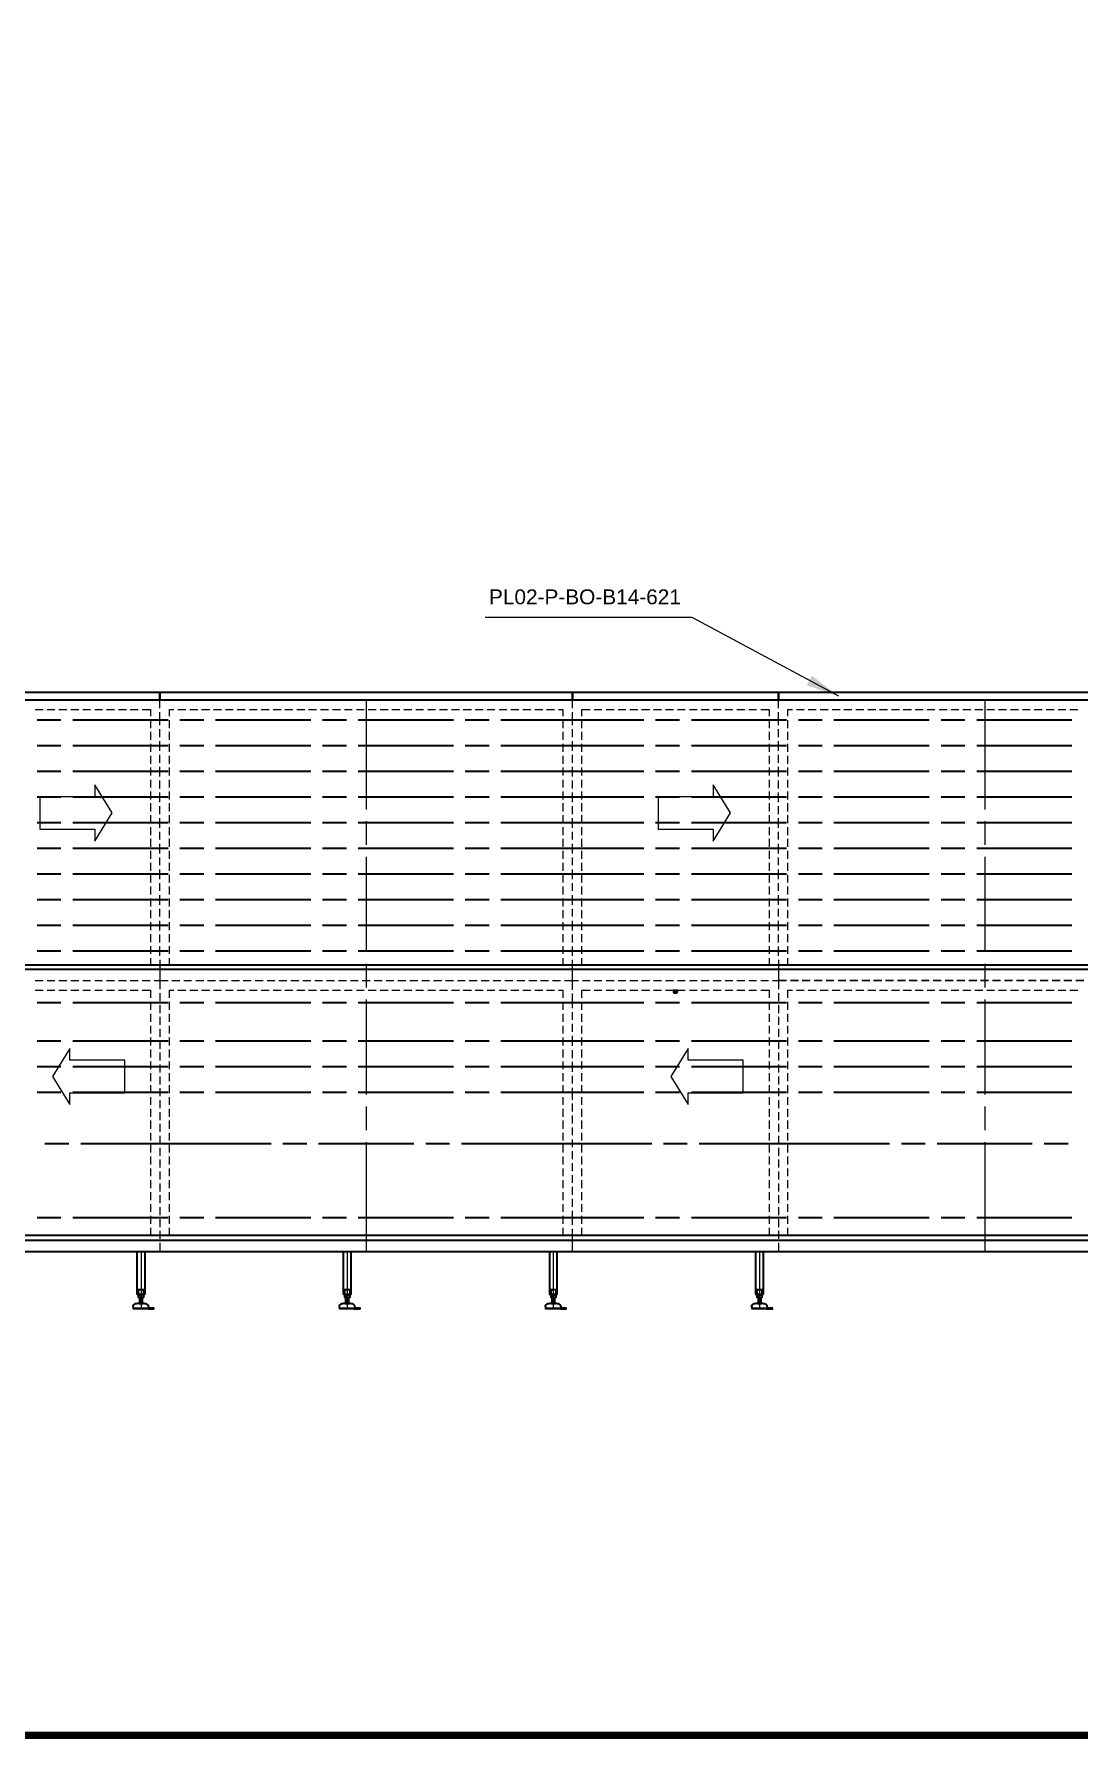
# Model space of a CAD drawing. Header units: millimetres. Extents: x 25096 to 30217, y 6541 to 10165.
# Drawn here: x 26378 to 27162, y 6541 to 7820 of the extents above; entities that cross this region are included whole.
import ezdxf

# ---------------------------------------------------------------- set-up
doc = ezdxf.new("R2010")
doc.units = ezdxf.units.MM
doc.layers.add('Equipment', color=123, linetype='Continuous')
doc.layers.add('TITLE TEXT', color=7, linetype='Continuous', lineweight=20)
doc.dimstyles.new('ISO-25', dxfattribs={"dimtxt": 2.5, "dimasz": 2.5, "dimexe": 1.25, "dimexo": 0.625, "dimtad": 1, "dimtxsty": 'Standard', "dimcen": 2.5, "dimadec": 0, "dimazin": 0, "dimtfac": 1, "dimtmove": 0, "dimatfit": 3, "dimfxl": 1, "dimarcsym": 0})

# ---------------------------------------------------------------- blocks, each defined once
blk = doc.blocks.new('A$C970bf4b1')
at = {"layer": 'Equipment', "lineweight": 35}
for points in [[(-21236, 3842), (-19937, 3842), (-19937, 3889), (-21236, 3889)], [(-19937, 3842), (-17336, 3842), (-17336, 3889), (-19937, 3889)], [(-17336, 3842), (-16036, 3842), (-16036, 3889), (-17336, 3889)], [(-16036, 3842), (-13436, 3842), (-13436, 3889), (-16036, 3889)], [(-17336, 2172), (-13436, 2172), (-12935, 2172), (-12935, 2142), (-13436, 2142), (-17336, 2142), (-21236, 2142), (-25137, 2142), (-25137, 2172), (-21236, 2172)]]:
    blk.add_lwpolyline(points, close=True, dxfattribs=at)
for points in [[(-17336, 3889), (-17336, 3842)], [(-20561, 3714), (-20711, 3714)], [(-19886, 3714), (-20486, 3714)], [(-19661, 3714), (-19811, 3714)], [(-18986, 3714), (-19586, 3714)], [(-18761, 3714), (-18911, 3714)], [(-18086, 3714), (-18687, 3714)], [(-17861, 3714), (-18011, 3714)], [(-16886, 3714), (-17336, 3714), (-17786, 3714)], [(-16661, 3714), (-16811, 3714)], [(-15985, 3714), (-16585, 3714)], [(-15761, 3714), (-15910, 3714)], [(-15086, 3714), (-15686, 3714)], [(-14860, 3714), (-15010, 3714)], [(-14186, 3714), (-14785, 3714)], [(-20561, 3552), (-20711, 3552)], [(-19886, 3552), (-20486, 3552)], [(-19661, 3552), (-19811, 3552)], [(-18986, 3552), (-19586, 3552)], [(-18761, 3552), (-18911, 3552)], [(-18086, 3552), (-18687, 3552)], [(-17861, 3552), (-18011, 3552)], [(-16886, 3552), (-17336, 3552), (-17786, 3552)], [(-16661, 3552), (-16811, 3552)], [(-15985, 3552), (-16585, 3552)], [(-15761, 3552), (-15910, 3552)], [(-15086, 3552), (-15686, 3552)], [(-14860, 3552), (-15010, 3552)], [(-14186, 3552), (-14785, 3552)], [(-20561, 3390), (-20711, 3390)], [(-19886, 3390), (-20486, 3390)], [(-19661, 3390), (-19811, 3390)], [(-18986, 3390), (-19586, 3390)], [(-18761, 3390), (-18911, 3390)], [(-18086, 3390), (-18687, 3390)], [(-17861, 3390), (-18011, 3390)], [(-16886, 3390), (-17336, 3390), (-17786, 3390)], [(-16661, 3390), (-16811, 3390)], [(-15985, 3390), (-16585, 3390)], [(-15761, 3390), (-15910, 3390)], [(-15086, 3390), (-15686, 3390)], [(-14860, 3390), (-15010, 3390)], [(-14186, 3390), (-14785, 3390)], [(-20561, 3228), (-20711, 3228)], [(-19886, 3228), (-20486, 3228)], [(-19661, 3228), (-19811, 3228)], [(-18986, 3228), (-19586, 3228)], [(-18761, 3228), (-18911, 3228)], [(-18086, 3228), (-18687, 3228)], [(-17861, 3228), (-18011, 3228)], [(-16886, 3228), (-17336, 3228), (-17786, 3228)], [(-16661, 3228), (-16811, 3228)], [(-15985, 3228), (-16585, 3228)], [(-15761, 3228), (-15910, 3228)], [(-15086, 3228), (-15686, 3228)], [(-14860, 3228), (-15010, 3228)], [(-14186, 3228), (-14785, 3228)], [(-20561, 3066), (-20711, 3066)], [(-19886, 3066), (-20486, 3066)], [(-19661, 3066), (-19811, 3066)], [(-18986, 3066), (-19586, 3066)], [(-18761, 3066), (-18911, 3066)], [(-18086, 3066), (-18687, 3066)], [(-17861, 3066), (-18011, 3066)], [(-16886, 3066), (-17336, 3066), (-17786, 3066)], [(-16661, 3066), (-16811, 3066)], [(-15985, 3066), (-16585, 3066)], [(-15761, 3066), (-15910, 3066)], [(-15086, 3066), (-15686, 3066)], [(-14860, 3066), (-15010, 3066)], [(-14186, 3066), (-14785, 3066)], [(-20561, 2904), (-20711, 2904)], [(-19886, 2904), (-20486, 2904)], [(-19661, 2904), (-19811, 2904)], [(-18986, 2904), (-19586, 2904)], [(-18761, 2904), (-18911, 2904)], [(-18086, 2904), (-18687, 2904)], [(-17861, 2904), (-18011, 2904)], [(-16886, 2904), (-17336, 2904), (-17786, 2904)], [(-16661, 2904), (-16811, 2904)], [(-15985, 2904), (-16585, 2904)], [(-15761, 2904), (-15910, 2904)], [(-15086, 2904), (-15686, 2904)], [(-14860, 2904), (-15010, 2904)], [(-14186, 2904), (-14785, 2904)], [(-20561, 2742), (-20711, 2742)], [(-19886, 2742), (-20486, 2742)], [(-19661, 2742), (-19811, 2742)], [(-18986, 2742), (-19586, 2742)], [(-18761, 2742), (-18911, 2742)], [(-18086, 2742), (-18687, 2742)], [(-17861, 2742), (-18011, 2742)], [(-16886, 2742), (-17336, 2742), (-17786, 2742)], [(-16661, 2742), (-16811, 2742)], [(-15985, 2742), (-16585, 2742)], [(-15761, 2742), (-15910, 2742)], [(-15086, 2742), (-15686, 2742)], [(-14860, 2742), (-15010, 2742)], [(-14186, 2742), (-14785, 2742)], [(-20561, 2581), (-20711, 2581)], [(-19886, 2581), (-20486, 2581)], [(-19661, 2581), (-19811, 2581)], [(-18986, 2581), (-19586, 2581)], [(-18761, 2581), (-18911, 2581)], [(-18086, 2581), (-18687, 2581)], [(-17861, 2581), (-18011, 2581)], [(-16886, 2581), (-17336, 2581), (-17786, 2581)], [(-16661, 2581), (-16811, 2581)], [(-15985, 2581), (-16585, 2581)], [(-15761, 2581), (-15910, 2581)], [(-15086, 2581), (-15686, 2581)], [(-14860, 2581), (-15010, 2581)], [(-14186, 2581), (-14785, 2581)], [(-20561, 2419), (-20711, 2419)], [(-19886, 2419), (-20486, 2419)], [(-19661, 2419), (-19811, 2419)], [(-18986, 2419), (-19586, 2419)], [(-18761, 2419), (-18911, 2419)], [(-18086, 2419), (-18687, 2419)], [(-17861, 2419), (-18011, 2419)], [(-16886, 2419), (-17336, 2419), (-17786, 2419)], [(-16661, 2419), (-16811, 2419)], [(-15985, 2419), (-16585, 2419)], [(-15761, 2419), (-15910, 2419)], [(-15086, 2419), (-15686, 2419)], [(-14860, 2419), (-15010, 2419)], [(-14186, 2419), (-14785, 2419)], [(-20561, 2257), (-20711, 2257)], [(-19886, 2257), (-20486, 2257)], [(-19661, 2257), (-19811, 2257)], [(-18986, 2257), (-19586, 2257)], [(-18761, 2257), (-18911, 2257)], [(-18086, 2257), (-18687, 2257)], [(-17861, 2257), (-18011, 2257)], [(-16886, 2257), (-17336, 2257), (-17786, 2257)], [(-16661, 2257), (-16811, 2257)], [(-15985, 2257), (-16585, 2257)], [(-15761, 2257), (-15910, 2257)], [(-15086, 2257), (-15686, 2257)], [(-14860, 2257), (-15010, 2257)], [(-14186, 2257), (-14785, 2257)], [(-20561, 1932), (-20711, 1932)], [(-19886, 1932), (-20486, 1932)], [(-19661, 1932), (-19811, 1932)], [(-18986, 1932), (-19586, 1932)], [(-18761, 1932), (-18911, 1932)], [(-18086, 1932), (-18687, 1932)], [(-17861, 1932), (-18011, 1932)], [(-16886, 1932), (-17336, 1932), (-17786, 1932)], [(-16661, 1932), (-16811, 1932)], [(-15985, 1932), (-16585, 1932)], [(-15761, 1932), (-15910, 1932)], [(-15086, 1932), (-15686, 1932)], [(-14860, 1932), (-15010, 1932)], [(-14186, 1932), (-14785, 1932)], [(-20561, 1689), (-20711, 1689)], [(-19886, 1689), (-20486, 1689)], [(-19661, 1689), (-19811, 1689)], [(-18986, 1689), (-19586, 1689)], [(-18761, 1689), (-18911, 1689)], [(-18086, 1689), (-18687, 1689)], [(-17861, 1689), (-18011, 1689)], [(-16886, 1689), (-17336, 1689), (-17786, 1689)], [(-16661, 1689), (-16811, 1689)], [(-15985, 1689), (-16585, 1689)], [(-15761, 1689), (-15910, 1689)], [(-15086, 1689), (-15686, 1689)], [(-14860, 1689), (-15010, 1689)], [(-14186, 1689), (-14785, 1689)], [(-20561, 1527), (-20711, 1527)], [(-19886, 1527), (-20486, 1527)], [(-19661, 1527), (-19811, 1527)], [(-18986, 1527), (-19586, 1527)], [(-18761, 1527), (-18911, 1527)], [(-18086, 1527), (-18687, 1527)], [(-17861, 1527), (-18011, 1527)], [(-16886, 1527), (-17336, 1527), (-17786, 1527)], [(-16661, 1527), (-16811, 1527)], [(-15985, 1527), (-16585, 1527)], [(-15761, 1527), (-15910, 1527)], [(-15086, 1527), (-15686, 1527)], [(-14860, 1527), (-15010, 1527)], [(-14186, 1527), (-14785, 1527)], [(-20561, 1365), (-20711, 1365)], [(-19886, 1365), (-20486, 1365)], [(-19661, 1365), (-19811, 1365)], [(-18986, 1365), (-19586, 1365)], [(-18761, 1365), (-18911, 1365)], [(-18086, 1365), (-18687, 1365)], [(-17861, 1365), (-18011, 1365)], [(-16886, 1365), (-17336, 1365), (-17786, 1365)], [(-16661, 1365), (-16811, 1365)], [(-15985, 1365), (-16585, 1365)], [(-15761, 1365), (-15910, 1365)], [(-15086, 1365), (-15686, 1365)], [(-14860, 1365), (-15010, 1365)], [(-14186, 1365), (-14785, 1365)], [(-20511, 1042), (-20662, 1042)], [(-19236, 1042), (-19937, 1042), (-20436, 1042)], [(-19011, 1042), (-19161, 1042)], [(-18336, 1042), (-18936, 1042)], [(-18111, 1042), (-18261, 1042)], [(-16835, 1042), (-17336, 1042), (-18036, 1042)], [(-16611, 1042), (-16761, 1042)], [(-15335, 1042), (-16036, 1042), (-16536, 1042)], [(-15111, 1042), (-15260, 1042)], [(-14436, 1042), (-15036, 1042)], [(-14210, 1042), (-14361, 1042)], [(-20561, 575), (-20711, 575)], [(-19886, 575), (-20486, 575)], [(-19661, 575), (-19811, 575)], [(-18986, 575), (-19586, 575)], [(-18761, 575), (-18911, 575)], [(-18086, 575), (-18687, 575)], [(-17861, 575), (-18011, 575)], [(-16886, 575), (-17336, 575), (-17786, 575)], [(-16661, 575), (-16811, 575)], [(-15985, 575), (-16585, 575)], [(-15761, 575), (-15910, 575)], [(-15086, 575), (-15686, 575)], [(-14860, 575), (-15010, 575)], [(-14186, 575), (-14785, 575)], [(-10835, 463), (-13436, 463), (-17336, 463), (-21236, 463), (-25137, 463)], [(-10835, 432), (-13436, 432), (-17336, 432), (-21236, 432), (-25137, 432)], [(-25137, 362), (-21236, 362), (-17336, 362), (-13436, 362)], [(-20082, 362), (-20082, 95), (-20078, 92), (-20066, 92), (-20068, 93), (-20071, 95)], [(-20056, 362), (-20056, 362)], [(-20047, 92), (-20034, 92), (-20031, 95), (-20031, 362)], [(-18781, 362), (-18781, 95), (-18778, 92), (-18765, 92), (-18768, 93), (-18771, 95)], [(-18756, 362), (-18756, 362)], [(-18747, 92), (-18734, 92), (-18731, 95), (-18731, 362)], [(-17481, 362), (-17481, 95), (-17478, 92), (-17465, 92), (-17468, 93), (-17470, 95)], [(-17456, 362), (-17456, 362)], [(-17447, 92), (-17434, 92), (-17431, 95), (-17431, 362)], [(-16181, 362), (-16181, 95), (-16178, 92), (-16165, 92), (-16167, 93), (-16171, 95)], [(-16156, 362), (-16156, 362)], [(-16146, 92), (-16134, 92), (-16130, 95), (-16130, 362)], [(-20082, 95), (-20071, 95), (-20071, 122), (-20041, 122), (-20041, 95), (-20031, 95)], [(-18781, 95), (-18771, 95), (-18771, 122), (-18740, 122), (-18740, 95), (-18731, 95)], [(-17481, 95), (-17470, 95), (-17470, 122), (-17441, 122), (-17441, 95), (-17431, 95)], [(-16181, 95), (-16171, 95), (-16171, 122), (-16141, 122), (-16141, 95), (-16130, 95)], [(-20106, 15), (-20105, 6), (-20007, 6), (-20006, 15)], [(-20012, 0), (-19989, 0), (-19975, 0), (-19975, 4), (-19989, 4), (-20012, 4), (-20012, 0), (-20103, 0), (-20103, 6)], [(-20074, 92), (-20074, 90), (-20074, 89), (-20038, 89), (-20038, 90), (-20038, 92)], [(-20074, 90), (-20038, 90)], [(-20064, 73), (-20071, 73), (-20071, 74), (-20071, 88), (-20068, 89), (-20064, 89)], [(-20071, 89), (-20071, 88)], [(-20042, 32), (-20070, 32)], [(-20066, 92), (-20047, 92), (-20041, 95)], [(-20066, 73), (-20066, 32)], [(-20041, 89), (-20041, 88), (-20041, 74), (-20045, 73), (-20049, 73), (-20064, 73), (-20059, 73), (-20056, 74), (-20056, 88), (-20053, 89), (-20049, 89)], [(-20041, 74), (-20041, 73), (-20049, 73)], [(-20047, 32), (-20047, 73)], [(-20010, 4), (-20010, 6)], [(-18806, 15), (-18805, 6), (-18707, 6), (-18706, 15)], [(-18711, 0), (-18689, 0), (-18675, 0), (-18675, 4), (-18689, 4), (-18711, 4), (-18711, 0), (-18803, 0), (-18803, 6)], [(-18774, 92), (-18774, 90), (-18773, 89), (-18738, 89), (-18737, 90), (-18737, 92)], [(-18774, 90), (-18737, 90)], [(-18764, 73), (-18771, 73), (-18771, 74), (-18771, 88), (-18767, 89), (-18764, 89)], [(-18771, 89), (-18771, 88)], [(-18742, 32), (-18770, 32)], [(-18766, 73), (-18766, 32)], [(-18765, 92), (-18747, 92), (-18740, 95)], [(-18740, 89), (-18740, 88), (-18740, 74), (-18745, 73), (-18749, 73), (-18764, 73), (-18760, 73), (-18756, 74), (-18756, 88), (-18752, 89), (-18749, 89)], [(-18740, 74), (-18740, 73), (-18749, 73)], [(-18746, 32), (-18746, 73)], [(-18709, 4), (-18709, 6)], [(-17506, 15), (-17505, 6), (-17407, 6), (-17406, 15)], [(-17411, 0), (-17389, 0), (-17375, 0), (-17375, 4), (-17389, 4), (-17411, 4), (-17411, 0), (-17503, 0), (-17503, 6)], [(-17475, 92), (-17475, 90), (-17474, 89), (-17439, 89), (-17438, 90), (-17438, 92)], [(-17475, 90), (-17438, 90)], [(-17463, 73), (-17470, 73), (-17470, 74), (-17470, 88), (-17467, 89), (-17463, 89)], [(-17470, 89), (-17470, 88)], [(-17442, 32), (-17470, 32)], [(-17466, 73), (-17466, 32)], [(-17465, 92), (-17447, 92), (-17441, 95)], [(-17441, 89), (-17441, 88), (-17441, 74), (-17445, 73), (-17448, 73), (-17463, 73), (-17460, 73), (-17456, 74), (-17456, 88), (-17452, 89), (-17448, 89)], [(-17441, 74), (-17441, 73), (-17448, 73)], [(-17446, 32), (-17446, 73)], [(-17409, 4), (-17409, 6)], [(-16205, 15), (-16204, 6), (-16107, 6), (-16106, 15)], [(-16111, 0), (-16089, 0), (-16074, 0), (-16074, 4), (-16089, 4), (-16111, 4), (-16111, 0), (-16202, 0), (-16202, 6)], [(-16174, 92), (-16174, 90), (-16174, 89), (-16138, 89), (-16137, 90), (-16137, 92)], [(-16174, 90), (-16137, 90)], [(-16163, 73), (-16171, 73), (-16171, 74), (-16171, 88), (-16167, 89), (-16163, 89)], [(-16171, 89), (-16171, 88)], [(-16142, 32), (-16170, 32)], [(-16165, 92), (-16146, 92), (-16141, 95)], [(-16165, 73), (-16165, 32)], [(-16141, 89), (-16141, 88), (-16141, 74), (-16144, 73), (-16148, 73), (-16163, 73), (-16159, 73), (-16156, 74), (-16156, 88), (-16153, 89), (-16148, 89)], [(-16141, 74), (-16141, 73), (-16148, 73)], [(-16146, 32), (-16146, 73)], [(-16109, 4), (-16109, 6)]]:
    blk.add_lwpolyline(points, dxfattribs=at)
at = {"layer": 'Equipment', "lineweight": 20}
for points in [[(-20724, 3782), (-20673, 3782)], [(-20649, 3782), (-20599, 3782)], [(-20574, 3782), (-20524, 3782)], [(-20499, 3782), (-20449, 3782)], [(-20423, 3782), (-20374, 3782)], [(-20348, 3782), (-20299, 3782)], [(-20273, 3782), (-20223, 3782)], [(-20199, 3782), (-20148, 3782)], [(-20124, 3782), (-20074, 3782)], [(-20049, 3782), (-19996, 3782), (-19996, 3740)], [(-19937, 3790), (-19937, 3842)], [(-19937, 3683), (-19937, 3714), (-19937, 3766)], [(-19876, 3740), (-19876, 3782), (-19849, 3782)], [(-19823, 3782), (-19774, 3782)], [(-19748, 3782), (-19698, 3782)], [(-19674, 3782), (-19623, 3782)], [(-19599, 3782), (-19548, 3782)], [(-19524, 3782), (-19474, 3782)], [(-19449, 3782), (-19399, 3782)], [(-19373, 3782), (-19324, 3782)], [(-19298, 3782), (-19249, 3782)], [(-19223, 3782), (-19173, 3782)], [(-19149, 3782), (-19098, 3782)], [(-19074, 3782), (-19023, 3782)], [(-18999, 3782), (-18949, 3782)], [(-18924, 3782), (-18874, 3782)], [(-18848, 3782), (-18799, 3782)], [(-18773, 3782), (-18724, 3782)], [(-18698, 3782), (-18648, 3782)], [(-18623, 3782), (-18573, 3782)], [(-18549, 3782), (-18498, 3782)], [(-18474, 3782), (-18423, 3782)], [(-18399, 3782), (-18349, 3782)], [(-18323, 3782), (-18274, 3782)], [(-18248, 3782), (-18199, 3782)], [(-18173, 3782), (-18123, 3782)], [(-18098, 3782), (-18048, 3782)], [(-18024, 3782), (-17973, 3782)], [(-17949, 3782), (-17898, 3782)], [(-17874, 3782), (-17824, 3782)], [(-17798, 3782), (-17749, 3782)], [(-17723, 3782), (-17674, 3782)], [(-17648, 3782), (-17598, 3782)], [(-17573, 3782), (-17523, 3782)], [(-17498, 3782), (-17448, 3782)], [(-17424, 3782), (-17396, 3782), (-17396, 3740)], [(-17336, 3790), (-17336, 3842)], [(-17336, 3683), (-17336, 3714), (-17336, 3766)], [(-17276, 3740), (-17276, 3782), (-17224, 3782)], [(-17198, 3782), (-17149, 3782)], [(-17123, 3782), (-17073, 3782)], [(-17048, 3782), (-16998, 3782)], [(-16973, 3782), (-16923, 3782)], [(-16899, 3782), (-16848, 3782)], [(-16824, 3782), (-16773, 3782)], [(-16748, 3782), (-16699, 3782)], [(-16673, 3782), (-16624, 3782)], [(-16598, 3782), (-16548, 3782)], [(-16523, 3782), (-16473, 3782)], [(-16448, 3782), (-16398, 3782)], [(-16373, 3782), (-16323, 3782)], [(-16299, 3782), (-16248, 3782)], [(-16223, 3782), (-16174, 3782)], [(-16148, 3782), (-16095, 3782), (-16095, 3740)], [(-16036, 3790), (-16036, 3842)], [(-16036, 3683), (-16036, 3714), (-16036, 3766)], [(-15976, 3740), (-15976, 3782), (-15948, 3782)], [(-15923, 3782), (-15873, 3782)], [(-15848, 3782), (-15798, 3782)], [(-15774, 3782), (-15723, 3782)], [(-15698, 3782), (-15648, 3782)], [(-15623, 3782), (-15574, 3782)], [(-15548, 3782), (-15498, 3782)], [(-15473, 3782), (-15423, 3782)], [(-15398, 3782), (-15348, 3782)], [(-15323, 3782), (-15273, 3782)], [(-15249, 3782), (-15198, 3782)], [(-15174, 3782), (-15123, 3782)], [(-15098, 3782), (-15049, 3782)], [(-15023, 3782), (-14973, 3782)], [(-14948, 3782), (-14898, 3782)], [(-14873, 3782), (-14823, 3782)], [(-14798, 3782), (-14748, 3782)], [(-14723, 3782), (-14673, 3782)], [(-14649, 3782), (-14598, 3782)], [(-14573, 3782), (-14523, 3782)], [(-14498, 3782), (-14448, 3782)], [(-14423, 3782), (-14373, 3782)], [(-14348, 3782), (-14298, 3782)], [(-14273, 3782), (-14223, 3782)], [(-14198, 3782), (-14148, 3782)], [(-19996, 3715), (-19996, 3664)], [(-19937, 3608), (-19937, 3658)], [(-19876, 3664), (-19876, 3715)], [(-17396, 3715), (-17396, 3664)], [(-17336, 3608), (-17336, 3658)], [(-17276, 3664), (-17276, 3715)], [(-16095, 3715), (-16095, 3664)], [(-16036, 3608), (-16036, 3658)], [(-15976, 3664), (-15976, 3715)], [(-19996, 3640), (-19996, 3590)], [(-19996, 3565), (-19996, 3515)], [(-19937, 3521), (-19937, 3552), (-19937, 3583)], [(-19876, 3590), (-19876, 3640)], [(-19876, 3515), (-19876, 3565)], [(-17396, 3640), (-17396, 3590)], [(-17396, 3565), (-17396, 3515)], [(-17336, 3521), (-17336, 3552), (-17336, 3583)], [(-17276, 3590), (-17276, 3640)], [(-17276, 3515), (-17276, 3565)], [(-16095, 3640), (-16095, 3590)], [(-16095, 3565), (-16095, 3515)], [(-16036, 3521), (-16036, 3552), (-16036, 3583)], [(-15976, 3590), (-15976, 3640)], [(-15976, 3515), (-15976, 3565)], [(-19996, 3490), (-19996, 3440)], [(-19937, 3446), (-19937, 3496)], [(-19876, 3440), (-19876, 3490)], [(-17396, 3490), (-17396, 3440)], [(-17336, 3446), (-17336, 3496)], [(-17276, 3440), (-17276, 3490)], [(-16095, 3490), (-16095, 3440)], [(-16036, 3446), (-16036, 3496)], [(-15976, 3440), (-15976, 3490)], [(-19996, 3415), (-19996, 3365)], [(-19996, 3339), (-19996, 3290)], [(-19937, 3360), (-19937, 3390), (-19937, 3421)], [(-19876, 3365), (-19876, 3415)], [(-19876, 3290), (-19876, 3339)], [(-17396, 3415), (-17396, 3365)], [(-17396, 3339), (-17396, 3290)], [(-17336, 3360), (-17336, 3390), (-17336, 3421)], [(-17276, 3365), (-17276, 3415)], [(-17276, 3290), (-17276, 3339)], [(-16095, 3415), (-16095, 3365)], [(-16095, 3339), (-16095, 3290)], [(-16036, 3360), (-16036, 3390), (-16036, 3421)], [(-15976, 3365), (-15976, 3415)], [(-15976, 3290), (-15976, 3339)], [(-19996, 3264), (-19996, 3215)], [(-19937, 3284), (-19937, 3334)], [(-19937, 3198), (-19937, 3228), (-19937, 3259)], [(-19876, 3215), (-19876, 3264)], [(-17396, 3264), (-17396, 3215)], [(-17336, 3284), (-17336, 3334)], [(-17336, 3198), (-17336, 3228), (-17336, 3259)], [(-17276, 3215), (-17276, 3264)], [(-16095, 3264), (-16095, 3215)], [(-16036, 3284), (-16036, 3334)], [(-16036, 3198), (-16036, 3228), (-16036, 3259)], [(-15976, 3215), (-15976, 3264)], [(-19996, 3190), (-19996, 3139)], [(-19937, 3122), (-19937, 3172)], [(-19876, 3139), (-19876, 3190)], [(-17396, 3190), (-17396, 3139)], [(-17336, 3122), (-17336, 3172)], [(-17276, 3139), (-17276, 3190)], [(-16095, 3190), (-16095, 3139)], [(-16036, 3122), (-16036, 3172)], [(-15976, 3139), (-15976, 3190)], [(-19996, 3115), (-19996, 3064)], [(-19996, 3040), (-19996, 2990)], [(-19937, 3036), (-19937, 3066), (-19937, 3097)], [(-19876, 3064), (-19876, 3115)], [(-19876, 2990), (-19876, 3040)], [(-17396, 3115), (-17396, 3064)], [(-17396, 3040), (-17396, 2990)], [(-17336, 3036), (-17336, 3066), (-17336, 3097)], [(-17276, 3064), (-17276, 3115)], [(-17276, 2990), (-17276, 3040)], [(-16095, 3115), (-16095, 3064)], [(-16095, 3040), (-16095, 2990)], [(-16036, 3036), (-16036, 3066), (-16036, 3097)], [(-15976, 3064), (-15976, 3115)], [(-15976, 2990), (-15976, 3040)], [(-19996, 2965), (-19996, 2915)], [(-19937, 2961), (-19937, 3010)], [(-19937, 2874), (-19937, 2904), (-19937, 2935)], [(-19876, 2915), (-19876, 2965)], [(-17396, 2965), (-17396, 2915)], [(-17336, 2961), (-17336, 3010)], [(-17336, 2874), (-17336, 2904), (-17336, 2935)], [(-17276, 2915), (-17276, 2965)], [(-16095, 2965), (-16095, 2915)], [(-16036, 2961), (-16036, 3010)], [(-16036, 2874), (-16036, 2904), (-16036, 2935)], [(-15976, 2915), (-15976, 2965)], [(-19996, 2890), (-19996, 2840)], [(-19996, 2814), (-19996, 2765)], [(-19937, 2799), (-19937, 2848)], [(-19876, 2840), (-19876, 2890)], [(-19876, 2765), (-19876, 2814)], [(-17396, 2890), (-17396, 2840)], [(-17396, 2814), (-17396, 2765)], [(-17336, 2799), (-17336, 2848)], [(-17276, 2840), (-17276, 2890)], [(-17276, 2765), (-17276, 2814)], [(-16095, 2890), (-16095, 2840)], [(-16095, 2814), (-16095, 2765)], [(-16036, 2799), (-16036, 2848)], [(-15976, 2840), (-15976, 2890)], [(-15976, 2765), (-15976, 2814)], [(-19996, 2739), (-19996, 2690)], [(-19937, 2711), (-19937, 2742), (-19937, 2773)], [(-19876, 2690), (-19876, 2739)], [(-17396, 2739), (-17396, 2690)], [(-17336, 2711), (-17336, 2742), (-17336, 2773)], [(-17276, 2690), (-17276, 2739)], [(-16095, 2739), (-16095, 2690)], [(-16036, 2711), (-16036, 2742), (-16036, 2773)], [(-15976, 2690), (-15976, 2739)], [(-19996, 2665), (-19996, 2614)], [(-19996, 2590), (-19996, 2539)], [(-19937, 2637), (-19937, 2686)], [(-19937, 2549), (-19937, 2581), (-19937, 2611)], [(-19876, 2614), (-19876, 2665)], [(-19876, 2539), (-19876, 2590)], [(-17396, 2665), (-17396, 2614)], [(-17396, 2590), (-17396, 2539)], [(-17336, 2637), (-17336, 2686)], [(-17336, 2549), (-17336, 2581), (-17336, 2611)], [(-17276, 2614), (-17276, 2665)], [(-17276, 2539), (-17276, 2590)], [(-16095, 2665), (-16095, 2614)], [(-16095, 2590), (-16095, 2539)], [(-16036, 2637), (-16036, 2686)], [(-16036, 2549), (-16036, 2581), (-16036, 2611)], [(-15976, 2614), (-15976, 2665)], [(-15976, 2539), (-15976, 2590)], [(-19996, 2515), (-19996, 2465)], [(-19937, 2475), (-19937, 2524)], [(-19876, 2465), (-19876, 2515)], [(-17396, 2515), (-17396, 2465)], [(-17336, 2475), (-17336, 2524)], [(-17276, 2465), (-17276, 2515)], [(-16095, 2515), (-16095, 2465)], [(-16036, 2475), (-16036, 2524)], [(-15976, 2465), (-15976, 2515)], [(-19996, 2440), (-19996, 2390)], [(-19937, 2387), (-19937, 2419), (-19937, 2449)], [(-19876, 2390), (-19876, 2440)], [(-17396, 2440), (-17396, 2390)], [(-17336, 2387), (-17336, 2419), (-17336, 2449)], [(-17276, 2390), (-17276, 2440)], [(-16095, 2440), (-16095, 2390)], [(-16036, 2387), (-16036, 2419), (-16036, 2449)], [(-15976, 2390), (-15976, 2440)], [(-19996, 2365), (-19996, 2315)], [(-19996, 2289), (-19996, 2240)], [(-19937, 2312), (-19937, 2362)], [(-19937, 2227), (-19937, 2257), (-19937, 2287)], [(-19876, 2315), (-19876, 2365)], [(-19876, 2240), (-19876, 2289)], [(-17396, 2365), (-17396, 2315)], [(-17396, 2289), (-17396, 2240)], [(-17336, 2312), (-17336, 2362)], [(-17336, 2227), (-17336, 2257), (-17336, 2287)], [(-17276, 2315), (-17276, 2365)], [(-17276, 2240), (-17276, 2289)], [(-16095, 2365), (-16095, 2315)], [(-16095, 2289), (-16095, 2240)], [(-16036, 2312), (-16036, 2362)], [(-16036, 2227), (-16036, 2257), (-16036, 2287)], [(-15976, 2315), (-15976, 2365)], [(-15976, 2240), (-15976, 2289)], [(-20673, 2172), (-20724, 2172)], [(-20599, 2172), (-20649, 2172)], [(-20524, 2172), (-20574, 2172)], [(-20449, 2172), (-20499, 2172)], [(-20374, 2172), (-20423, 2172)], [(-20299, 2172), (-20348, 2172)], [(-20223, 2172), (-20273, 2172)], [(-20148, 2172), (-20199, 2172)], [(-20074, 2172), (-20124, 2172)], [(-19996, 2214), (-19996, 2172), (-20049, 2172)], [(-19937, 2202), (-19937, 2172), (-19937, 2142), (-19937, 2072), (-19886, 2072)], [(-19849, 2172), (-19876, 2172), (-19876, 2214)], [(-19774, 2172), (-19823, 2172)], [(-19698, 2172), (-19748, 2172)], [(-19623, 2172), (-19674, 2172)], [(-19548, 2172), (-19599, 2172)], [(-19474, 2172), (-19524, 2172)], [(-19399, 2172), (-19449, 2172)], [(-19324, 2172), (-19373, 2172)], [(-19249, 2172), (-19298, 2172)], [(-19173, 2172), (-19223, 2172)], [(-19098, 2172), (-19149, 2172)], [(-19023, 2172), (-19074, 2172)], [(-18949, 2172), (-18999, 2172)], [(-18874, 2172), (-18924, 2172)], [(-18799, 2172), (-18848, 2172)], [(-18724, 2172), (-18773, 2172)], [(-18648, 2172), (-18698, 2172)], [(-18573, 2172), (-18623, 2172)], [(-18498, 2172), (-18549, 2172)], [(-18423, 2172), (-18474, 2172)], [(-18349, 2172), (-18399, 2172)], [(-18274, 2172), (-18323, 2172)], [(-18199, 2172), (-18248, 2172)], [(-18123, 2172), (-18173, 2172)], [(-18048, 2172), (-18098, 2172)], [(-17973, 2172), (-18024, 2172)], [(-17898, 2172), (-17949, 2172)], [(-17824, 2172), (-17874, 2172)], [(-17749, 2172), (-17798, 2172)], [(-17674, 2172), (-17723, 2172)], [(-17598, 2172), (-17648, 2172)], [(-17523, 2172), (-17573, 2172)], [(-17448, 2172), (-17498, 2172)], [(-17396, 2214), (-17396, 2172), (-17424, 2172)], [(-17336, 2014), (-17336, 2072), (-17336, 2142), (-17336, 2172), (-17336, 2202)], [(-17224, 2172), (-17276, 2172), (-17276, 2214)], [(-17149, 2172), (-17198, 2172)], [(-17073, 2172), (-17123, 2172)], [(-16998, 2172), (-17048, 2172)], [(-16923, 2172), (-16973, 2172)], [(-16848, 2172), (-16899, 2172)], [(-16773, 2172), (-16824, 2172)], [(-16699, 2172), (-16748, 2172)], [(-16624, 2172), (-16673, 2172)], [(-16548, 2172), (-16598, 2172)], [(-16473, 2172), (-16523, 2172)], [(-16398, 2172), (-16448, 2172)], [(-16323, 2172), (-16373, 2172)], [(-16248, 2172), (-16299, 2172)], [(-16174, 2172), (-16223, 2172)], [(-16095, 2214), (-16095, 2172), (-16148, 2172)], [(-16036, 2202), (-16036, 2172), (-16036, 2142), (-16036, 2072), (-15985, 2072), (-16036, 2072)], [(-15948, 2172), (-15976, 2172), (-15976, 2214)], [(-15873, 2172), (-15923, 2172)], [(-15798, 2172), (-15848, 2172)], [(-15723, 2172), (-15774, 2172)], [(-15648, 2172), (-15698, 2172)], [(-15574, 2172), (-15623, 2172)], [(-15498, 2172), (-15548, 2172)], [(-15423, 2172), (-15473, 2172)], [(-15348, 2172), (-15398, 2172)], [(-15273, 2172), (-15323, 2172)], [(-15198, 2172), (-15249, 2172)], [(-15123, 2172), (-15174, 2172)], [(-15049, 2172), (-15098, 2172)], [(-14973, 2172), (-15023, 2172)], [(-14898, 2172), (-14948, 2172)], [(-14823, 2172), (-14873, 2172)], [(-14748, 2172), (-14798, 2172)], [(-14673, 2172), (-14723, 2172)], [(-14598, 2172), (-14649, 2172)], [(-14523, 2172), (-14573, 2172)], [(-14448, 2172), (-14498, 2172)], [(-14373, 2172), (-14423, 2172)], [(-14298, 2172), (-14348, 2172)], [(-14223, 2172), (-14273, 2172)], [(-14148, 2172), (-14198, 2172)], [(-20724, 2072), (-20673, 2072)], [(-20649, 2072), (-20599, 2072)], [(-20574, 2072), (-20524, 2072)], [(-20499, 2072), (-20449, 2072)], [(-20423, 2072), (-20374, 2072)], [(-20348, 2072), (-20299, 2072)], [(-20273, 2072), (-20223, 2072)], [(-20199, 2072), (-20148, 2072)], [(-20124, 2072), (-20074, 2072)], [(-20049, 2072), (-19999, 2072)], [(-19974, 2072), (-19937, 2072), (-19937, 2017)], [(-19861, 2072), (-19811, 2072)], [(-19786, 2072), (-19737, 2072)], [(-19711, 2072), (-19661, 2072)], [(-19636, 2072), (-19586, 2072)], [(-19561, 2072), (-19511, 2072)], [(-19486, 2072), (-19436, 2072)], [(-19412, 2072), (-19361, 2072)], [(-19336, 2072), (-19286, 2072)], [(-19261, 2072), (-19212, 2072)], [(-19186, 2072), (-19136, 2072)], [(-19111, 2072), (-19061, 2072)], [(-19036, 2072), (-18986, 2072)], [(-18961, 2072), (-18911, 2072)], [(-18886, 2072), (-18836, 2072)], [(-18811, 2072), (-18761, 2072)], [(-18736, 2072), (-18687, 2072)], [(-18661, 2072), (-18611, 2072)], [(-18586, 2072), (-18536, 2072)], [(-18511, 2072), (-18461, 2072)], [(-18436, 2072), (-18386, 2072)], [(-18361, 2072), (-18311, 2072)], [(-18286, 2072), (-18236, 2072)], [(-18211, 2072), (-18160, 2072)], [(-18136, 2072), (-18086, 2072)], [(-18061, 2072), (-18011, 2072)], [(-17986, 2072), (-17936, 2072)], [(-17911, 2072), (-17861, 2072)], [(-17836, 2072), (-17786, 2072)], [(-17761, 2072), (-17711, 2072)], [(-17686, 2072), (-17635, 2072)], [(-17611, 2072), (-17561, 2072)], [(-17536, 2072), (-17486, 2072)], [(-17461, 2072), (-17411, 2072)], [(-17386, 2072), (-17336, 2072), (-17298, 2072)], [(-17273, 2072), (-17224, 2072)], [(-17198, 2072), (-17149, 2072)], [(-17123, 2072), (-17073, 2072)], [(-17048, 2072), (-16998, 2072)], [(-16973, 2072), (-16923, 2072)], [(-16899, 2072), (-16848, 2072)], [(-16824, 2072), (-16773, 2072)], [(-16748, 2072), (-16699, 2072)], [(-16673, 2072), (-16624, 2072)], [(-16598, 2072), (-16548, 2072)], [(-16523, 2072), (-16473, 2072)], [(-16448, 2072), (-16398, 2072)], [(-16373, 2072), (-16323, 2072)], [(-16299, 2072), (-16248, 2072)], [(-16223, 2072), (-16174, 2072)], [(-16148, 2072), (-16099, 2072)], [(-16073, 2072), (-16036, 2072), (-16036, 2017)], [(-20724, 2012), (-20673, 2012)], [(-20649, 2012), (-20599, 2012)], [(-20574, 2012), (-20524, 2012)], [(-20499, 2012), (-20449, 2012)], [(-20423, 2012), (-20374, 2012)], [(-20348, 2012), (-20299, 2012)], [(-20273, 2012), (-20223, 2012)], [(-20199, 2012), (-20148, 2012)], [(-20124, 2012), (-20074, 2012)], [(-20049, 2012), (-19996, 2012), (-19996, 1962)], [(-19996, 1937), (-19996, 1887)], [(-19937, 1992), (-19937, 1942)], [(-19876, 1962), (-19876, 2012), (-19849, 2012)], [(-19876, 1887), (-19876, 1937)], [(-19823, 2012), (-19774, 2012)], [(-19748, 2012), (-19698, 2012)], [(-19674, 2012), (-19623, 2012)], [(-19599, 2012), (-19548, 2012)], [(-19524, 2012), (-19474, 2012)], [(-19449, 2012), (-19399, 2012)], [(-19373, 2012), (-19324, 2012)], [(-19298, 2012), (-19249, 2012)], [(-19223, 2012), (-19173, 2012)], [(-19149, 2012), (-19098, 2012)], [(-19074, 2012), (-19023, 2012)], [(-18999, 2012), (-18949, 2012)], [(-18924, 2012), (-18874, 2012)], [(-18848, 2012), (-18799, 2012)], [(-18773, 2012), (-18724, 2012)], [(-18698, 2012), (-18648, 2012)], [(-18623, 2012), (-18573, 2012)], [(-18549, 2012), (-18498, 2012)], [(-18474, 2012), (-18423, 2012)], [(-18399, 2012), (-18349, 2012)], [(-18323, 2012), (-18274, 2012)], [(-18248, 2012), (-18199, 2012)], [(-18173, 2012), (-18123, 2012)], [(-18098, 2012), (-18048, 2012)], [(-18024, 2012), (-17973, 2012)], [(-17949, 2012), (-17898, 2012)], [(-17874, 2012), (-17824, 2012)], [(-17798, 2012), (-17749, 2012)], [(-17723, 2012), (-17674, 2012)], [(-17648, 2012), (-17598, 2012)], [(-17573, 2012), (-17523, 2012)], [(-17498, 2012), (-17448, 2012)], [(-17424, 2012), (-17396, 2012), (-17396, 1962)], [(-17396, 1937), (-17396, 1887)], [(-17336, 1898), (-17336, 1932), (-17336, 1990)], [(-17276, 1962), (-17276, 2012), (-17224, 2012)], [(-17276, 1887), (-17276, 1937)], [(-17198, 2012), (-17149, 2012)], [(-17123, 2012), (-17073, 2012)], [(-17048, 2012), (-16998, 2012)], [(-16973, 2012), (-16923, 2012)], [(-16899, 2012), (-16848, 2012)], [(-16824, 2012), (-16773, 2012)], [(-16748, 2012), (-16699, 2012)], [(-16698, 2012), (-16699, 2012), (-16700, 2011), (-16701, 2010), (-16701, 2009), (-16701, 2008), (-16700, 2008), (-16700, 2007), (-16700, 2006), (-16700, 2005), (-16701, 2005), (-16701, 2004), (-16701, 2003), (-16701, 2000), (-16700, 1998), (-16699, 1996), (-16698, 1995), (-16697, 1994), (-16695, 1994), (-16693, 1993), (-16688, 1993), (-16683, 1993), (-16678, 1993), (-16677, 1994), (-16675, 1994), (-16674, 1995), (-16673, 1996), (-16672, 1998), (-16671, 2000), (-16671, 2003), (-16671, 2004), (-16671, 2005), (-16671, 2006), (-16672, 2006), (-16671, 2007), (-16671, 2008), (-16671, 2009), (-16671, 2010)], [(-16698, 2012), (-16698, 2012)], [(-16684, 2010), (-16677, 2010), (-16677, 2009), (-16675, 2009), (-16675, 2003), (-16677, 2002), (-16677, 2000), (-16677, 1999), (-16678, 1999), (-16678, 1998), (-16679, 1998), (-16680, 1998), (-16686, 1997), (-16691, 1998), (-16690, 1998), (-16689, 1998), (-16689, 1999), (-16688, 1999), (-16688, 2000), (-16688, 2002), (-16688, 2003), (-16688, 2004), (-16689, 2004), (-16689, 2005), (-16690, 2006), (-16691, 2006), (-16692, 2006), (-16693, 2006), (-16693, 2005), (-16695, 2005), (-16695, 2004), (-16696, 2004), (-16696, 2003), (-16696, 2002), (-16696, 2000), (-16695, 1999), (-16693, 1998), (-16692, 1998), (-16691, 1998), (-16692, 1998), (-16693, 1998), (-16695, 1999), (-16696, 2000), (-16696, 2002), (-16696, 2003), (-16696, 2009), (-16696, 2010), (-16695, 2010), (-16687, 2010)], [(-16674, 2012), (-16674, 2012)], [(-16673, 2012), (-16624, 2012)], [(-16598, 2012), (-16548, 2012)], [(-16523, 2012), (-16473, 2012)], [(-16448, 2012), (-16398, 2012)], [(-16373, 2012), (-16323, 2012)], [(-16299, 2012), (-16248, 2012)], [(-16223, 2012), (-16174, 2012)], [(-16148, 2012), (-16095, 2012), (-16095, 1962)], [(-16095, 1937), (-16095, 1887)], [(-16036, 1992), (-16036, 1942)], [(-15976, 1962), (-15976, 2012), (-15948, 2012)], [(-15976, 1887), (-15976, 1937)], [(-15923, 2012), (-15873, 2012)], [(-15848, 2012), (-15798, 2012)], [(-15774, 2012), (-15723, 2012)], [(-15698, 2012), (-15648, 2012)], [(-15623, 2012), (-15574, 2012)], [(-15548, 2012), (-15498, 2012)], [(-15473, 2012), (-15423, 2012)], [(-15398, 2012), (-15348, 2012)], [(-15323, 2012), (-15273, 2012)], [(-15249, 2012), (-15198, 2012)], [(-15174, 2012), (-15123, 2012)], [(-15098, 2012), (-15049, 2012)], [(-15023, 2012), (-14973, 2012)], [(-14948, 2012), (-14898, 2012)], [(-14873, 2012), (-14823, 2012)], [(-14798, 2012), (-14748, 2012)], [(-14723, 2012), (-14673, 2012)], [(-14649, 2012), (-14598, 2012)], [(-14573, 2012), (-14523, 2012)], [(-14498, 2012), (-14448, 2012)], [(-14423, 2012), (-14373, 2012)], [(-14348, 2012), (-14298, 2012)], [(-14273, 2012), (-14223, 2012)], [(-14198, 2012), (-14148, 2012)], [(-19996, 1862), (-19996, 1812)], [(-19937, 1917), (-19937, 1867)], [(-19937, 1842), (-19937, 1792)], [(-19876, 1812), (-19876, 1862)], [(-17396, 1862), (-17396, 1812)], [(-17336, 1823), (-17336, 1873)], [(-17276, 1812), (-17276, 1862)], [(-16095, 1862), (-16095, 1812)], [(-16036, 1917), (-16036, 1867)], [(-16036, 1842), (-16036, 1792)], [(-15976, 1812), (-15976, 1862)], [(-19996, 1787), (-19996, 1737)], [(-19937, 1768), (-19937, 1717)], [(-19876, 1737), (-19876, 1787)], [(-17396, 1787), (-17396, 1737)], [(-17336, 1749), (-17336, 1798)], [(-17336, 1659), (-17336, 1689), (-17336, 1723)], [(-17276, 1737), (-17276, 1787)], [(-16095, 1787), (-16095, 1737)], [(-16036, 1768), (-16036, 1717)], [(-15976, 1737), (-15976, 1787)], [(-19996, 1713), (-19996, 1662)], [(-19996, 1637), (-19996, 1587)], [(-19937, 1692), (-19937, 1642)], [(-19937, 1617), (-19937, 1568)], [(-19876, 1662), (-19876, 1713)], [(-19876, 1587), (-19876, 1637)], [(-17396, 1713), (-17396, 1662)], [(-17396, 1637), (-17396, 1587)], [(-17336, 1583), (-17336, 1633)], [(-17276, 1662), (-17276, 1713)], [(-17276, 1587), (-17276, 1637)], [(-16095, 1713), (-16095, 1662)], [(-16095, 1637), (-16095, 1587)], [(-16036, 1692), (-16036, 1642)], [(-16036, 1617), (-16036, 1568)], [(-15976, 1662), (-15976, 1713)], [(-15976, 1587), (-15976, 1637)], [(-19996, 1562), (-19996, 1513)], [(-19937, 1542), (-19937, 1492)], [(-19876, 1513), (-19876, 1562)], [(-17396, 1562), (-17396, 1513)], [(-17336, 1496), (-17336, 1527), (-17336, 1558)], [(-17276, 1513), (-17276, 1562)], [(-16095, 1562), (-16095, 1513)], [(-16036, 1542), (-16036, 1492)], [(-15976, 1513), (-15976, 1562)], [(-19996, 1487), (-19996, 1437)], [(-19996, 1412), (-19996, 1362)], [(-19937, 1467), (-19937, 1417)], [(-19876, 1437), (-19876, 1487)], [(-19876, 1362), (-19876, 1412)], [(-17396, 1487), (-17396, 1437)], [(-17396, 1412), (-17396, 1362)], [(-17336, 1422), (-17336, 1471)], [(-17276, 1437), (-17276, 1487)], [(-17276, 1362), (-17276, 1412)], [(-16095, 1487), (-16095, 1437)], [(-16095, 1412), (-16095, 1362)], [(-16036, 1467), (-16036, 1417)], [(-15976, 1437), (-15976, 1487)], [(-15976, 1362), (-15976, 1412)], [(-19996, 1337), (-19996, 1287)], [(-19937, 1392), (-19937, 1342)], [(-19937, 1317), (-19937, 1267)], [(-19876, 1287), (-19876, 1337)], [(-17396, 1337), (-17396, 1287)], [(-17336, 1320), (-17336, 1365), (-17336, 1396)], [(-17336, 1245), (-17336, 1296)], [(-17276, 1287), (-17276, 1337)], [(-16095, 1337), (-16095, 1287)], [(-16036, 1392), (-16036, 1342)], [(-16036, 1317), (-16036, 1267)], [(-15976, 1287), (-15976, 1337)], [(-19996, 1262), (-19996, 1212)], [(-19996, 1188), (-19996, 1137)], [(-19937, 1242), (-19937, 1192)], [(-19876, 1212), (-19876, 1262)], [(-19876, 1137), (-19876, 1188)], [(-17396, 1262), (-17396, 1212)], [(-17396, 1188), (-17396, 1137)], [(-17336, 1170), (-17336, 1220)], [(-17276, 1212), (-17276, 1262)], [(-17276, 1137), (-17276, 1188)], [(-16095, 1262), (-16095, 1212)], [(-16095, 1188), (-16095, 1137)], [(-16036, 1242), (-16036, 1192)], [(-15976, 1212), (-15976, 1262)], [(-15976, 1137), (-15976, 1188)], [(-19996, 1112), (-19996, 1062)], [(-19937, 1167), (-19937, 1117)], [(-19937, 1092), (-19937, 1043)], [(-19876, 1062), (-19876, 1112)], [(-17396, 1112), (-17396, 1062)], [(-17336, 1096), (-17336, 1145)], [(-17276, 1062), (-17276, 1112)], [(-16095, 1112), (-16095, 1062)], [(-16036, 1167), (-16036, 1117)], [(-16036, 1092), (-16036, 1043)], [(-15976, 1062), (-15976, 1112)], [(-19996, 1037), (-19996, 988)], [(-19937, 1017), (-19937, 967)], [(-19876, 988), (-19876, 1037)], [(-17396, 1037), (-17396, 988)], [(-17336, 1020), (-17336, 1070)], [(-17336, 945), (-17336, 995)], [(-17276, 988), (-17276, 1037)], [(-16095, 1037), (-16095, 988)], [(-16036, 1017), (-16036, 967)], [(-15976, 988), (-15976, 1037)], [(-19996, 962), (-19996, 912)], [(-19996, 887), (-19996, 837)], [(-19937, 942), (-19937, 892)], [(-19937, 867), (-19937, 817)], [(-19876, 912), (-19876, 962)], [(-19876, 837), (-19876, 887)], [(-17396, 962), (-17396, 912)], [(-17396, 887), (-17396, 837)], [(-17336, 870), (-17336, 920)], [(-17276, 912), (-17276, 962)], [(-17276, 837), (-17276, 887)], [(-16095, 962), (-16095, 912)], [(-16095, 887), (-16095, 837)], [(-16036, 942), (-16036, 892)], [(-16036, 867), (-16036, 817)], [(-15976, 912), (-15976, 962)], [(-15976, 837), (-15976, 887)], [(-19996, 812), (-19996, 762)], [(-19937, 792), (-19937, 742)], [(-19876, 762), (-19876, 812)], [(-17396, 812), (-17396, 762)], [(-17336, 795), (-17336, 845)], [(-17336, 720), (-17336, 771)], [(-17276, 762), (-17276, 812)], [(-16095, 812), (-16095, 762)], [(-16036, 792), (-16036, 742)], [(-15976, 762), (-15976, 812)], [(-19996, 737), (-19996, 687)], [(-19996, 662), (-19996, 612)], [(-19937, 717), (-19937, 667)], [(-19876, 687), (-19876, 737)], [(-19876, 612), (-19876, 662)], [(-17396, 737), (-17396, 687)], [(-17396, 662), (-17396, 612)], [(-17336, 645), (-17336, 695)], [(-17276, 687), (-17276, 737)], [(-17276, 612), (-17276, 662)], [(-16095, 737), (-16095, 687)], [(-16095, 662), (-16095, 612)], [(-16036, 717), (-16036, 667)], [(-15976, 687), (-15976, 737)], [(-15976, 612), (-15976, 662)], [(-19996, 587), (-19996, 537)], [(-19937, 642), (-19937, 592)], [(-19937, 567), (-19937, 517)], [(-19876, 537), (-19876, 587)], [(-17396, 587), (-17396, 537)], [(-17336, 531), (-17336, 575), (-17336, 620)], [(-17276, 537), (-17276, 587)], [(-16095, 587), (-16095, 537)], [(-16036, 642), (-16036, 592)], [(-16036, 567), (-16036, 517)], [(-15976, 537), (-15976, 587)], [(-20673, 463), (-20724, 463)], [(-20599, 463), (-20649, 463)], [(-20524, 463), (-20574, 463)], [(-20449, 463), (-20499, 463)], [(-20374, 463), (-20423, 463)], [(-20299, 463), (-20348, 463)], [(-20223, 463), (-20273, 463)], [(-20148, 463), (-20199, 463)], [(-20074, 463), (-20124, 463)], [(-19996, 512), (-19996, 463), (-20049, 463)], [(-19937, 492), (-19937, 442)], [(-19849, 463), (-19876, 463), (-19876, 512)], [(-19774, 463), (-19823, 463)], [(-19698, 463), (-19748, 463)], [(-19623, 463), (-19674, 463)], [(-19548, 463), (-19599, 463)], [(-19474, 463), (-19524, 463)], [(-19399, 463), (-19449, 463)], [(-19324, 463), (-19373, 463)], [(-19249, 463), (-19298, 463)], [(-19173, 463), (-19223, 463)], [(-19098, 463), (-19149, 463)], [(-19023, 463), (-19074, 463)], [(-18949, 463), (-18999, 463)], [(-18874, 463), (-18924, 463)], [(-18799, 463), (-18848, 463)], [(-18724, 463), (-18773, 463)], [(-18648, 463), (-18698, 463)], [(-18573, 463), (-18623, 463)], [(-18498, 463), (-18549, 463)], [(-18423, 463), (-18474, 463)], [(-18349, 463), (-18399, 463)], [(-18274, 463), (-18323, 463)], [(-18199, 463), (-18248, 463)], [(-18123, 463), (-18173, 463)], [(-18048, 463), (-18098, 463)], [(-17973, 463), (-18024, 463)], [(-17898, 463), (-17949, 463)], [(-17824, 463), (-17874, 463)], [(-17749, 463), (-17798, 463)], [(-17674, 463), (-17723, 463)], [(-17598, 463), (-17648, 463)], [(-17523, 463), (-17573, 463)], [(-17448, 463), (-17498, 463)], [(-17396, 512), (-17396, 463), (-17424, 463)], [(-17298, 362), (-17336, 362), (-17336, 432), (-17336, 463), (-17336, 506)], [(-17224, 463), (-17276, 463), (-17276, 512)], [(-17149, 463), (-17198, 463)], [(-17073, 463), (-17123, 463)], [(-16998, 463), (-17048, 463)], [(-16923, 463), (-16973, 463)], [(-16848, 463), (-16899, 463)], [(-16773, 463), (-16824, 463)], [(-16699, 463), (-16748, 463)], [(-16624, 463), (-16673, 463)], [(-16548, 463), (-16598, 463)], [(-16473, 463), (-16523, 463)], [(-16398, 463), (-16448, 463)], [(-16323, 463), (-16373, 463)], [(-16248, 463), (-16299, 463)], [(-16174, 463), (-16223, 463)], [(-16095, 512), (-16095, 463), (-16148, 463)], [(-16036, 492), (-16036, 442)], [(-15948, 463), (-15976, 463), (-15976, 512)], [(-15873, 463), (-15923, 463)], [(-15798, 463), (-15848, 463)], [(-15723, 463), (-15774, 463)], [(-15648, 463), (-15698, 463)], [(-15574, 463), (-15623, 463)], [(-15498, 463), (-15548, 463)], [(-15423, 463), (-15473, 463)], [(-15348, 463), (-15398, 463)], [(-15273, 463), (-15323, 463)], [(-15198, 463), (-15249, 463)], [(-15123, 463), (-15174, 463)], [(-15049, 463), (-15098, 463)], [(-14973, 463), (-15023, 463)], [(-14898, 463), (-14948, 463)], [(-14823, 463), (-14873, 463)], [(-14748, 463), (-14798, 463)], [(-14673, 463), (-14723, 463)], [(-14598, 463), (-14649, 463)], [(-14523, 463), (-14573, 463)], [(-14448, 463), (-14498, 463)], [(-14373, 463), (-14423, 463)], [(-14298, 463), (-14348, 463)], [(-14223, 463), (-14273, 463)], [(-14148, 463), (-14198, 463)], [(-20673, 362), (-20724, 362)], [(-20599, 362), (-20649, 362)], [(-20524, 362), (-20574, 362)], [(-20449, 362), (-20499, 362)], [(-20374, 362), (-20423, 362)], [(-20299, 362), (-20348, 362)], [(-20223, 362), (-20273, 362)], [(-20148, 362), (-20199, 362)], [(-20074, 362), (-20124, 362)], [(-19999, 362), (-20049, 362)], [(-19937, 417), (-19937, 362), (-19974, 362)], [(-17224, 362), (-17273, 362)], [(-17149, 362), (-17198, 362)], [(-17073, 362), (-17123, 362)], [(-16998, 362), (-17048, 362)], [(-16923, 362), (-16973, 362)], [(-16848, 362), (-16899, 362)], [(-16773, 362), (-16824, 362)], [(-16699, 362), (-16748, 362)], [(-16624, 362), (-16673, 362)], [(-16548, 362), (-16598, 362)], [(-16473, 362), (-16523, 362)], [(-16398, 362), (-16448, 362)], [(-16323, 362), (-16373, 362)], [(-16248, 362), (-16299, 362)], [(-16174, 362), (-16223, 362)], [(-16099, 362), (-16148, 362)], [(-16036, 417), (-16036, 362), (-16073, 362)]]:
    blk.add_lwpolyline(points, dxfattribs=at)
at = {"layer": 'Equipment', "lineweight": 25}
for points in [[(-18636, 3842), (-18636, 3152)], [(-14735, 3842), (-14735, 3152)], [(-18636, 3077), (-18636, 2928)], [(-14735, 3077), (-14735, 2928)], [(-18636, 2853), (-18636, 2252)], [(-14735, 2853), (-14735, 2252)], [(-18636, 2177), (-18636, 2027)], [(-14735, 2177), (-14735, 2027)], [(-18636, 1952), (-18636, 1352)], [(-14735, 1952), (-14735, 1352)], [(-18636, 1278), (-18636, 1127)], [(-14735, 1278), (-14735, 1127)], [(-18636, 1052), (-18636, 362)], [(-14735, 1052), (-14735, 362)], [(-20082, 362), (-20056, 362), (-20031, 362)], [(-20056, 362), (-20056, 0)], [(-18781, 362), (-18756, 362), (-18731, 362)], [(-18756, 362), (-18756, 0)], [(-17481, 362), (-17456, 362), (-17431, 362)], [(-17456, 362), (-17456, 0)], [(-16181, 362), (-16156, 362), (-16130, 362)], [(-16156, 362), (-16156, 0)], [(-15646, 362), (-15739, 362)]]:
    blk.add_lwpolyline(points, dxfattribs=at)
for points in [[(-20348, 3306), (-20348, 3230), (-20695, 3230), (-20695, 3027), (-20348, 3027), (-20348, 2951), (-20238, 3129)], [(-16448, 3306), (-16448, 3230), (-16795, 3230), (-16795, 3027), (-16448, 3027), (-16448, 2951), (-16338, 3129)], [(-20505, 1289), (-20505, 1364), (-20159, 1364), (-20159, 1569), (-20505, 1569), (-20505, 1644), (-20615, 1467)], [(-16605, 1289), (-16605, 1364), (-16258, 1364), (-16258, 1569), (-16605, 1569), (-16605, 1644), (-16715, 1467)]]:
    blk.add_lwpolyline(points, close=True, dxfattribs=at)
at = {"layer": 'Equipment', "lineweight": 20}
for points in [[(-15910, 2072), (-15961, 2072)], [(-15836, 2072), (-15886, 2072)], [(-15761, 2072), (-15811, 2072)], [(-15686, 2072), (-15736, 2072)], [(-15611, 2072), (-15660, 2072)], [(-15535, 2072), (-15585, 2072)], [(-15460, 2072), (-15511, 2072)], [(-15385, 2072), (-15436, 2072)], [(-15311, 2072), (-15361, 2072)], [(-15236, 2072), (-15286, 2072)], [(-15161, 2072), (-15211, 2072)], [(-15086, 2072), (-15135, 2072)], [(-15010, 2072), (-15060, 2072)], [(-14935, 2072), (-14985, 2072)], [(-14860, 2072), (-14911, 2072)], [(-14785, 2072), (-14836, 2072)], [(-14711, 2072), (-14761, 2072)], [(-14636, 2072), (-14686, 2072)], [(-14561, 2072), (-14610, 2072)], [(-14486, 2072), (-14535, 2072)], [(-14410, 2072), (-14460, 2072)], [(-14335, 2072), (-14386, 2072)], [(-14260, 2072), (-14311, 2072)], [(-14186, 2072), (-14236, 2072)], [(-14111, 2072), (-14161, 2072)], [(-16674, 2012), (-16698, 2012), (-16699, 2012), (-16700, 2011), (-16700, 2010), (-16701, 2010), (-16701, 2009), (-16701, 2008), (-16700, 2008), (-16700, 2007), (-16700, 2006), (-16700, 2005), (-16701, 2005), (-16701, 2004), (-16701, 2003), (-16700, 2000), (-16700, 1998), (-16699, 1997), (-16698, 1995), (-16697, 1994), (-16695, 1994), (-16693, 1994), (-16688, 1993), (-16683, 1993), (-16678, 1994), (-16677, 1994), (-16675, 1994), (-16674, 1995), (-16673, 1997), (-16672, 1998), (-16671, 2000), (-16671, 2003), (-16671, 2004), (-16671, 2005), (-16671, 2006), (-16672, 2006), (-16672, 2007), (-16671, 2007), (-16671, 2008), (-16671, 2009), (-16671, 2010), (-16671, 2011), (-16672, 2011), (-16672, 2012), (-16673, 2012)], [(-16673, 2009), (-16674, 2010), (-16674, 2011), (-16675, 2011), (-16677, 2011), (-16696, 2011), (-16697, 2011), (-16698, 2010), (-16698, 2009), (-16698, 2003), (-16698, 2002), (-16698, 2000), (-16697, 1999), (-16696, 1998), (-16696, 1997), (-16695, 1996), (-16692, 1996), (-16686, 1995), (-16679, 1996), (-16678, 1996), (-16677, 1997), (-16675, 1998), (-16674, 1999), (-16674, 2000), (-16674, 2002), (-16673, 2003)], [(-16688, 2002), (-16688, 2003), (-16688, 2004), (-16689, 2004), (-16689, 2005), (-16690, 2005), (-16691, 2006), (-16692, 2006), (-16693, 2006), (-16693, 2005), (-16695, 2005), (-16695, 2004), (-16696, 2003), (-16696, 2002), (-16696, 2000), (-16695, 2000), (-16695, 1999), (-16693, 1998), (-16692, 1998), (-16691, 1998), (-16690, 1998), (-16689, 1998), (-16689, 1999), (-16688, 2000)], [(-16689, 2002), (-16689, 2000), (-16690, 2000), (-16690, 1999), (-16691, 1999), (-16692, 1999), (-16693, 1999), (-16693, 2000), (-16695, 2002), (-16695, 2003), (-16693, 2003), (-16693, 2004), (-16692, 2004), (-16692, 2005), (-16691, 2005), (-16690, 2004), (-16689, 2004), (-16689, 2003), (-16689, 2002), (-16689, 2003), (-16689, 2004), (-16690, 2005), (-16691, 2005), (-16692, 2005), (-16693, 2005), (-16693, 2004), (-16695, 2004), (-16695, 2003), (-16695, 2002), (-16695, 2000), (-16693, 1999), (-16692, 1999), (-16691, 1999), (-16690, 1999), (-16689, 1999), (-16689, 2000)], [(-16686, 2004), (-16687, 2004), (-16688, 2004), (-16688, 2005), (-16689, 2006), (-16689, 2007), (-16689, 2008), (-16688, 2009), (-16687, 2010), (-16686, 2010), (-16685, 2010), (-16684, 2009), (-16683, 2009), (-16683, 2008), (-16683, 2007), (-16683, 2006), (-16683, 2005), (-16683, 2004), (-16684, 2004), (-16685, 2004), (-16685, 2002), (-16686, 2002)]]:
    blk.add_lwpolyline(points, close=True, dxfattribs=at)
at = {"layer": 'Equipment', "lineweight": 35}
for points in [[(-20072, 34, 0.063626), (-20097, 30, 0.236851), (-20108, 21, 0.11896), (-20108, 16)], [(-20008, 16, 0.11896), (-20009, 21, 0.236851), (-20019, 30, 0.063626), (-20044, 34)], [(-18772, 34, 0.063626), (-18797, 30, 0.236851), (-18807, 21, 0.11896), (-18807, 16)], [(-18708, 16, 0.11896), (-18709, 21, 0.236851), (-18718, 30, 0.063626), (-18743, 34)], [(-17472, 34, 0.063626), (-17497, 30, 0.236851), (-17507, 21, 0.11896), (-17508, 16)], [(-17408, 16, 0.11896), (-17409, 21, 0.236851), (-17419, 30, 0.063626), (-17444, 34)], [(-16171, 34, 0.063626), (-16196, 30, 0.236851), (-16207, 21, 0.11896), (-16208, 16)], [(-16107, 16, 0.11896), (-16108, 21, 0.236851), (-16119, 30, 0.063626), (-16144, 34)]]:
    blk.add_lwpolyline(points, format="xyb", dxfattribs=at)
for centre, start, end in [((-20065, 97), 250.2246, 269.5165), ((-20065, 68), 70.2246, 89.5165), ((-20051, 97), 250.2246, 269.5165), ((-20051, 68), 70.2246, 89.5165), ((-18766, 97), 250.2246, 269.5165), ((-18766, 68), 70.2246, 89.5165), ((-18750, 97), 250.2246, 269.5165), ((-18751, 68), 70.2246, 89.5165), ((-17465, 97), 250.2246, 269.5165), ((-17466, 68), 70.2246, 89.5165), ((-17450, 97), 250.2246, 269.5165), ((-17450, 68), 70.2246, 89.5165), ((-16165, 97), 250.2246, 269.5165), ((-16165, 68), 70.2246, 89.5165), ((-16150, 97), 250.2246, 269.5165), ((-16150, 68), 70.2246, 89.5165)]:
    blk.add_arc(centre, 22.8, start, end, dxfattribs=at)

msp = doc.modelspace()

# ---------------------------------------------------------------- linework, layer by layer
at = {"layer": 'TITLE TEXT', "ltscale": 5, "const_width": 5.38}
msp.add_lwpolyline([(30214.5, 10162.1), (30214.5, 6543.5), (25098.5, 6543.5), (25098.5, 10162.1)], close=True, dxfattribs=at)

# ---------------------------------------------------------------- block references
at = {"xscale": 0.1189320440123307, "yscale": 0.1189320440123307, "zscale": 0.1189320440123307}
msp.add_blockref('A$C970bf4b1', (28843.9, 6863.4), dxfattribs=at)

# ---------------------------------------------------------------- texts
at = {"insert": (26863.5, 7403.3), "char_height": 11.166, "width": 777.184, "attachment_point": 3}
msp.add_mtext('{\\fArial|b0|i0|c0|p34;PL02-P-BO-B14-621}', dxfattribs=at)

# ---------------------------------------------------------------- leaders
at = {"linetype": 'Continuous', "lineweight": -3}
msp.add_leader([(26981.9, 7323.1), (26871.9, 7382.1), (26716.8, 7382.1)], dimstyle='ISO-25', override={"dimscale": 10, "dimtad": 0}, dxfattribs=at)

doc.saveas('drawing.dxf')
